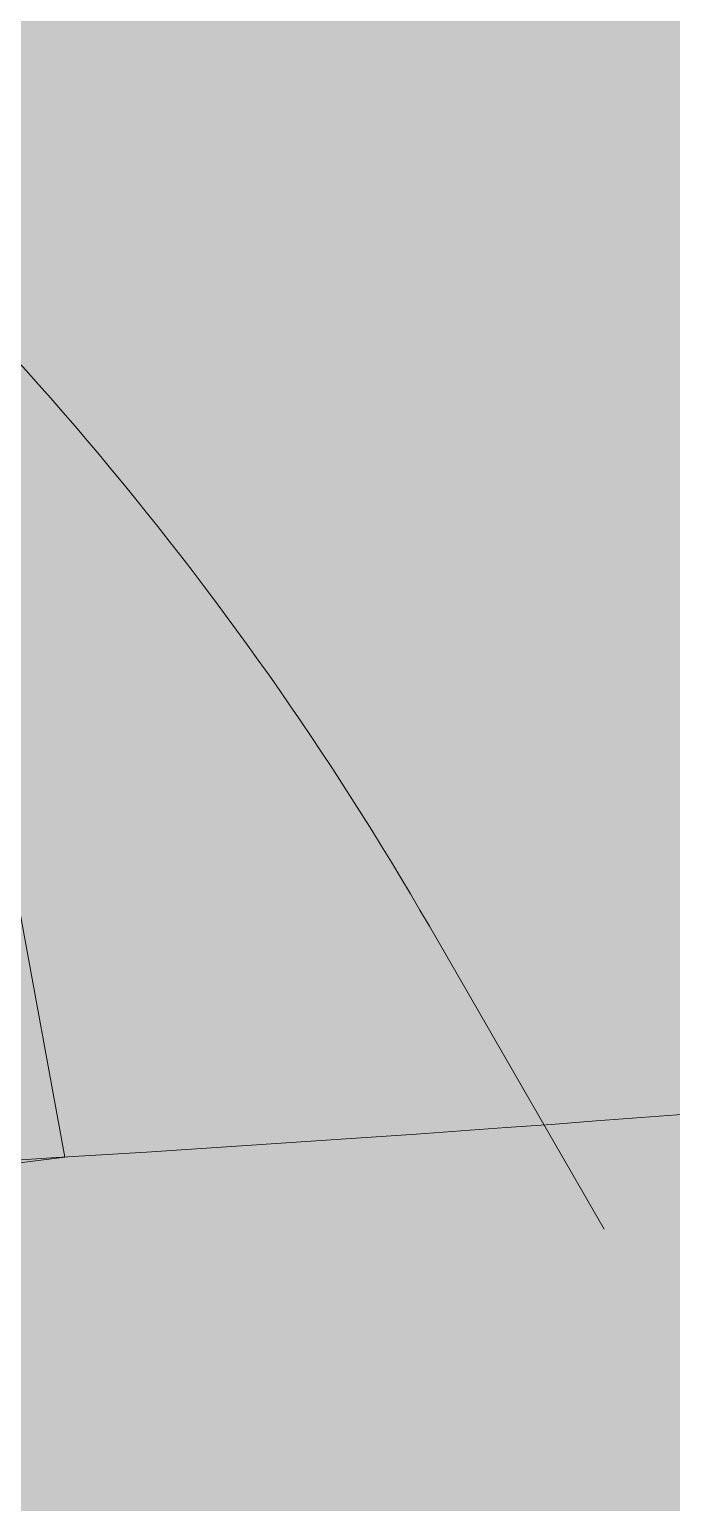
# Model space of a CAD drawing. Header units: metres. Extents: x 68582 to 69192, y 19191 to 19633.
# Drawn here: x 68850.163 to 68850.651, y 19416.305 to 19417.426 of the extents above; entities that cross this region are included whole.
import ezdxf

# ---------------------------------------------------------------- set-up
doc = ezdxf.new("R2010")
doc.units = ezdxf.units.M
doc.layers.get('0').update_dxf_attribs({"lineweight": 15})
doc.layers.add('None', color=7, linetype='Continuous', lineweight=5)

msp = doc.modelspace()

# ---------------------------------------------------------------- hatches: boundary and pattern name
at = {"true_color": 0xd1f0d1, "transparency": 33554687}
msp.add_hatch(color=254, dxfattribs=at).paths.add_polyline_path([(68588.1224, 19191.4432), (69192.2959, 19191.4432), (69192.2959, 19628.2315), (68588.1224, 19628.2315)], flags=0)
at = {"true_color": 0xffffff, "transparency": 33554687}
msp.add_hatch(color=7, dxfattribs=at).paths.add_polyline_path([(68849.5912, 19414.1934), (68852.2575, 19413.9046), (68853.5986, 19413.549), (68853.8986, 19413.649), (68855.241, 19414.6558), (68860.5225, 19416.6109), (68864.3137, 19419.6305), (68866.6078, 19424.1974), (68867.0875, 19425.1745), (68867.5761, 19426.533), (68868.2414, 19427.4878), (68868.3436, 19427.5927), (68868.7619, 19427.7824), (68869.5589, 19432.0849), (68867.1354, 19433.4493), (68860.635, 19431.68), (68861.5001, 19429.6), (68861.27, 19426.61), (68858.6604, 19422.2021), (68855.87, 19419.91), (68852.4001, 19419.2), (68850.864, 19419.5414), (68850.8809, 19419.1751), (68850.7212, 19418.9682), (68850.1353, 19418.568), (68849.4455, 19418.3016), (68849.3098, 19418.1619), (68849.4387, 19417.8459), (68849.8297, 19417.3917), (68850.1021, 19417.0446), (68850.1896, 19416.5679), (68849.6487, 19416.5014)], flags=0)
at = {"layer": 'None', "linetype": 'Continuous', "lineweight": 0, "true_color": 0xa6caf0, "transparency": 33554687}
msp.add_hatch(color=151, dxfattribs=at).paths.add_polyline_path([(68849.6904, 19416.5406), (68849.6808, 19416.7223), (68849.68, 19416.7336), (68849.6788, 19416.7448), (68849.6773, 19416.756), (68849.6754, 19416.7672), (68849.673, 19416.7783), (68849.6703, 19416.7893), (68849.6673, 19416.8002), (68849.6638, 19416.811), (68849.66, 19416.8216), (68849.6559, 19416.8321), (68849.6513, 19416.8425), (68849.6465, 19416.8527), (68849.6412, 19416.8628), (68849.6357, 19416.8727), (68849.6298, 19416.8823), (68849.6236, 19416.8918), (68849.617, 19416.901), (68849.6102, 19416.91), (68849.603, 19416.9188), (68849.5956, 19416.9273), (68849.5878, 19416.9356), (68849.5798, 19416.9436), (68849.5715, 19416.9513), (68849.5516, 19416.9699), (68849.5324, 19416.9891), (68849.5138, 19417.0089), (68849.4959, 19417.0294), (68849.4788, 19417.0505), (68849.4624, 19417.0722), (68849.4467, 19417.0944), (68849.4318, 19417.1172), (68849.4177, 19417.1405), (68849.4044, 19417.1642), (68849.0881, 19417.7529), (68849.0783, 19417.7717), (68849.0693, 19417.7909), (68849.0608, 19417.8105), (68849.0531, 19417.8302), (68849.0461, 19417.8503), (68849.0397, 19417.8706), (68849.0341, 19417.891), (68849.0291, 19417.9117), (68849.0249, 19417.9325), (68849.0214, 19417.9535), (68849.0186, 19417.9745), (68849.0165, 19417.9957), (68849.0152, 19418.0169), (68849.0146, 19418.0381), (68849.0147, 19418.0594), (68849.0156, 19418.0806), (68849.0172, 19418.1018), (68849.0195, 19418.1229), (68849.0226, 19418.1439), (68849.0263, 19418.1648), (68849.0308, 19418.1856), (68849.036, 19418.2062), (68849.0419, 19418.2266), (68849.0485, 19418.2468), (68849.0558, 19418.2667), (68849.0638, 19418.2864), (68849.0725, 19418.3058), (68849.0818, 19418.3249), (68849.0942, 19418.3484), (68849.1075, 19418.3715), (68849.1216, 19418.3941), (68849.1364, 19418.4162), (68849.152, 19418.4378), (68849.1683, 19418.4588), (68849.1853, 19418.4793), (68849.203, 19418.4992), (68849.2213, 19418.5184), (68849.2403, 19418.5371), (68849.26, 19418.555), (68849.2802, 19418.5723), (68849.301, 19418.5889), (68849.3224, 19418.6048), (68849.3443, 19418.6199), (68849.3667, 19418.6343), (68849.3896, 19418.6479), (68849.4129, 19418.6607), (68849.4366, 19418.6727), (68849.4608, 19418.6839), (68849.4853, 19418.6942), (68849.5102, 19418.7038), (68849.5353, 19418.7124), (68849.644, 19418.7477), (68850.2659, 19418.9499), (68850.2729, 19418.9523), (68850.2798, 19418.9549), (68850.2867, 19418.9578), (68850.2934, 19418.9609), (68850.3, 19418.9643), (68850.3065, 19418.9679), (68850.3128, 19418.9716), (68850.3191, 19418.9756), (68850.3252, 19418.9798), (68850.3311, 19418.9843), (68850.3369, 19418.9889), (68850.3425, 19418.9937), (68850.348, 19418.9987), (68850.3533, 19419.0039), (68850.3584, 19419.0092), (68850.3633, 19419.0148), (68850.3681, 19419.0205), (68850.3726, 19419.0263), (68850.3769, 19419.0323), (68850.3811, 19419.0385), (68850.385, 19419.0448), (68850.3887, 19419.0512), (68850.3921, 19419.0577), (68850.3954, 19419.0644), (68850.3984, 19419.0712), (68850.4012, 19419.078), (68850.4037, 19419.085), (68850.4061, 19419.092), (68850.4081, 19419.0991), (68850.41, 19419.1063), (68850.4115, 19419.1135), (68850.4129, 19419.1208), (68850.4139, 19419.1281), (68850.4148, 19419.1355), (68850.4154, 19419.1429), (68850.4157, 19419.1503), (68850.4158, 19419.1577), (68850.4156, 19419.1651), (68850.4152, 19419.1725), (68850.4145, 19419.1799), (68850.4135, 19419.1872), (68850.4124, 19419.1945), (68850.4109, 19419.2018), (68850.4092, 19419.209), (68850.4073, 19419.2162), (68850.4051, 19419.2233), (68850.3481, 19419.3988), (68850.3426, 19419.4166), (68850.3378, 19419.4346), (68850.3336, 19419.4527), (68850.33, 19419.471), (68850.3271, 19419.4894), (68850.3248, 19419.5079), (68850.3232, 19419.5265), (68850.3222, 19419.5451), (68850.3218, 19419.5637), (68850.3221, 19419.5823), (68850.323, 19419.6009), (68850.3246, 19419.6195), (68850.3269, 19419.638), (68850.3297, 19419.6564), (68850.3332, 19419.6747), (68850.3374, 19419.6928), (68850.3421, 19419.7108), (68850.3475, 19419.7287), (68850.3535, 19419.7463), (68850.3602, 19419.7637), (68850.3674, 19419.7809), (68850.3752, 19419.7978), (68850.3836, 19419.8144), (68850.3925, 19419.8308), (68850.4021, 19419.8468), (68850.4121, 19419.8625), (68850.4227, 19419.8778), (68850.4339, 19419.8927), (68850.4455, 19419.9072), (68850.4577, 19419.9214), (68850.4703, 19419.9351), (68850.4834, 19419.9483), (68850.497, 19419.9611), (68850.511, 19419.9734), (68850.5254, 19419.9852), (68850.5402, 19419.9965), (68850.5554, 19420.0073), (68851.2773, 19420.501), (68851.681, 19420.4313), (68850.9804, 19419.7725), (68850.9712, 19419.7635), (68850.9622, 19419.7542), (68850.9536, 19419.7445), (68850.9452, 19419.7346), (68850.9373, 19419.7244), (68850.9297, 19419.7139), (68850.9224, 19419.7031), (68850.9156, 19419.6922), (68850.9091, 19419.681), (68850.903, 19419.6695), (68850.8973, 19419.6579), (68850.892, 19419.6461), (68850.8871, 19419.6341), (68850.8826, 19419.622), (68850.8785, 19419.6097), (68850.8749, 19419.5972), (68850.8716, 19419.5847), (68850.8689, 19419.572), (68850.8665, 19419.5593), (68850.8646, 19419.5465), (68850.8631, 19419.5336), (68850.8621, 19419.5207), (68850.8615, 19419.5078), (68850.8614, 19419.4948), (68850.8617, 19419.4819), (68850.8624, 19419.4689), (68850.8636, 19419.4561), (68850.8652, 19419.4432), (68850.8673, 19419.4304), (68850.8698, 19419.4177), (68850.8727, 19419.4051), (68850.8761, 19419.3926), (68850.8799, 19419.3802), (68850.8833, 19419.3691), (68850.8863, 19419.358), (68850.8889, 19419.3467), (68850.8911, 19419.3353), (68850.893, 19419.3239), (68850.8944, 19419.3124), (68850.8955, 19419.3009), (68850.8961, 19419.2893), (68850.8964, 19419.2777), (68850.8962, 19419.2661), (68850.8957, 19419.2546), (68850.8948, 19419.243), (68850.8934, 19419.2315), (68850.8917, 19419.2201), (68850.8896, 19419.2087), (68850.8871, 19419.1974), (68850.8842, 19419.1862), (68850.8809, 19419.1751), (68850.8773, 19419.1641), (68850.8732, 19419.1532), (68850.8688, 19419.1425), (68850.8641, 19419.132), (68850.8589, 19419.1216), (68850.8535, 19419.1114), (68850.8476, 19419.1014), (68850.8415, 19419.0916), (68850.835, 19419.082), (68850.8281, 19419.0727), (68850.821, 19419.0635), (68850.8135, 19419.0547), (68850.8058, 19419.0461), (68850.7977, 19419.0378), (68850.7894, 19419.0297), (68850.7808, 19419.022), (68850.772, 19419.0145), (68850.7629, 19419.0073), (68850.5362, 19418.8357), (68850.4674, 19418.7853), (68850.397, 19418.7373), (68850.3251, 19418.6915), (68850.2517, 19418.6481), (68850.177, 19418.6072), (68850.1009, 19418.5687), (68850.0237, 19418.5327), (68849.9453, 19418.4993), (68849.8658, 19418.4684), (68849.7854, 19418.4401), (68849.4872, 19418.3408), (68849.4782, 19418.3377), (68849.4693, 19418.3342), (68849.4605, 19418.3304), (68849.4518, 19418.3263), (68849.4433, 19418.322), (68849.435, 19418.3173), (68849.4268, 19418.3124), (68849.4188, 19418.3072), (68849.411, 19418.3018), (68849.4033, 19418.296), (68849.3959, 19418.2901), (68849.3886, 19418.2838), (68849.3816, 19418.2774), (68849.3748, 19418.2706), (68849.3682, 19418.2637), (68849.3619, 19418.2566), (68849.3558, 19418.2492), (68849.35, 19418.2416), (68849.3444, 19418.2339), (68849.3391, 19418.2259), (68849.3341, 19418.2178), (68849.3293, 19418.2096), (68849.3248, 19418.2011), (68849.3219, 19418.195), (68849.3191, 19418.1889), (68849.3165, 19418.1826), (68849.3142, 19418.1763), (68849.3121, 19418.1698), (68849.3102, 19418.1633), (68849.3085, 19418.1568), (68849.3071, 19418.1502), (68849.3059, 19418.1435), (68849.3049, 19418.1368), (68849.3041, 19418.1301), (68849.3036, 19418.1234), (68849.3032, 19418.1166), (68849.3032, 19418.1099), (68849.3033, 19418.1031), (68849.3037, 19418.0964), (68849.3043, 19418.0896), (68849.3051, 19418.0829), (68849.3062, 19418.0762), (68849.3075, 19418.0696), (68849.309, 19418.063), (68849.3108, 19418.0565), (68849.3127, 19418.05), (68849.3149, 19418.0436), (68849.3173, 19418.0373), (68849.3199, 19418.0311), (68849.3227, 19418.0249), (68849.3258, 19418.0189), (68849.329, 19418.0129), (68849.3324, 19418.0071), (68849.3361, 19418.0014), (68849.4387, 19417.8459), (68849.4811, 19417.7839), (68849.5254, 19417.7232), (68849.5716, 19417.664), (68849.6197, 19417.6063), (68849.6696, 19417.5502), (68849.7213, 19417.4957), (68849.7746, 19417.4428), (68849.8297, 19417.3917), (68849.8836, 19417.3431), (68849.9062, 19417.3221), (68849.9281, 19417.3003), (68849.9492, 19417.2777), (68849.9695, 19417.2545), (68849.989, 19417.2305), (68850.0077, 19417.206), (68850.0255, 19417.1807), (68850.0425, 19417.1549), (68850.0586, 19417.1286), (68850.0738, 19417.1017), (68850.088, 19417.0743), (68850.1013, 19417.0464), (68850.1137, 19417.0181), (68850.125, 19416.9894), (68850.1354, 19416.9603), (68850.1448, 19416.9308), (68850.1532, 19416.9011), (68850.1605, 19416.8711), (68850.1668, 19416.8409), (68850.1721, 19416.8105), (68850.1764, 19416.7799), (68850.1796, 19416.7492), (68850.1817, 19416.7183), (68850.1897, 19416.5668)], flags=0)
at = {"layer": 'None', "linetype": 'Continuous', "lineweight": 0, "true_color": 0xbbbbbb, "transparency": 33554687}
for points in [[(68850.2834, 19417.111), (68850.2881, 19417.1106), (68850.2929, 19417.1104), (68850.2976, 19417.1102), (68850.3023, 19417.1103), (68850.3071, 19417.1105), (68850.3118, 19417.1109), (68850.3165, 19417.1114), (68850.3212, 19417.1121), (68850.3259, 19417.1129), (68850.3305, 19417.1139), (68850.3351, 19417.1151), (68850.3396, 19417.1164), (68850.3442, 19417.1179), (68850.3486, 19417.1195), (68850.353, 19417.1213), (68850.3573, 19417.1232), (68850.3591, 19417.124), (68850.3608, 19417.1249), (68850.3625, 19417.1259), (68850.3642, 19417.1269), (68850.3658, 19417.128), (68850.3674, 19417.1291), (68850.3689, 19417.1303), (68850.3704, 19417.1315), (68850.3718, 19417.1328), (68850.3732, 19417.1342), (68850.3746, 19417.1355), (68850.3759, 19417.137), (68850.3772, 19417.1385), (68850.3784, 19417.14), (68850.3795, 19417.1415), (68850.3806, 19417.1431), (68850.3817, 19417.1448), (68850.3827, 19417.1465), (68850.3836, 19417.1482), (68850.3845, 19417.1499), (68850.3853, 19417.1517), (68850.386, 19417.1535), (68850.3867, 19417.1553), (68850.3873, 19417.1571), (68850.3879, 19417.159), (68850.3884, 19417.1609), (68850.3888, 19417.1628), (68850.3892, 19417.1647), (68850.3895, 19417.1666), (68850.3897, 19417.1685), (68850.3899, 19417.1704), (68850.39, 19417.1724), (68850.39, 19417.1743), (68850.39, 19417.1763), (68850.3899, 19417.1782), (68850.3892, 19417.1875), (68850.3889, 19417.191), (68850.3885, 19417.1946), (68850.3879, 19417.1981), (68850.3872, 19417.2016), (68850.3864, 19417.205), (68850.3855, 19417.2085), (68850.3845, 19417.2119), (68850.3834, 19417.2153), (68850.3821, 19417.2186), (68850.3808, 19417.2219), (68850.3793, 19417.2251), (68850.3777, 19417.2283), (68850.376, 19417.2315), (68850.3743, 19417.2346), (68850.3724, 19417.2376), (68850.3704, 19417.2405), (68850.3683, 19417.2434), (68850.3661, 19417.2462), (68850.3638, 19417.2489), (68850.3614, 19417.2516), (68850.359, 19417.2542), (68850.3564, 19417.2567), (68850.3538, 19417.2591), (68850.3479, 19417.2641), (68850.3419, 19417.2689), (68850.3356, 19417.2735), (68850.3293, 19417.2779), (68850.3227, 19417.2821), (68850.3161, 19417.286), (68850.3093, 19417.2897), (68850.3023, 19417.2932), (68850.2953, 19417.2964), (68850.2881, 19417.2994), (68850.2809, 19417.3021), (68850.2574, 19417.3104), (68850.2555, 19417.3111), (68850.2534, 19417.3117), (68850.2514, 19417.3122), (68850.2494, 19417.3127), (68850.2473, 19417.3131), (68850.2452, 19417.3134), (68850.2432, 19417.3136), (68850.2411, 19417.3138), (68850.239, 19417.3139), (68850.2369, 19417.3139), (68850.2348, 19417.3139), (68850.2327, 19417.3138), (68850.2306, 19417.3136), (68850.2285, 19417.3133), (68850.2264, 19417.313), (68850.2244, 19417.3126), (68850.2223, 19417.3121), (68850.2203, 19417.3116), (68850.2183, 19417.311), (68850.2163, 19417.3103), (68850.2144, 19417.3095), (68850.2124, 19417.3087), (68850.2105, 19417.3078), (68850.2087, 19417.3069), (68850.2068, 19417.3058), (68850.205, 19417.3048), (68850.2033, 19417.3036), (68850.2016, 19417.3024), (68850.1999, 19417.3012), (68850.1983, 19417.2998), (68850.1967, 19417.2985), (68850.1951, 19417.297), (68850.1937, 19417.2956), (68850.1922, 19417.294), (68850.1908, 19417.2925), (68850.1895, 19417.2908), (68850.1882, 19417.2892), (68850.187, 19417.2874), (68850.1859, 19417.2857), (68850.1848, 19417.2839), (68850.1838, 19417.2821), (68850.1828, 19417.2802), (68850.1819, 19417.2783), (68850.1811, 19417.2764), (68850.1803, 19417.2744), (68850.1796, 19417.2725), (68850.179, 19417.2704), (68850.1784, 19417.2684), (68850.1761, 19417.2594), (68850.1753, 19417.2558), (68850.1745, 19417.2521), (68850.1739, 19417.2484), (68850.1734, 19417.2446), (68850.173, 19417.2409), (68850.1728, 19417.2371), (68850.1726, 19417.2334), (68850.1726, 19417.2296), (68850.1728, 19417.2258), (68850.173, 19417.2221), (68850.1734, 19417.2183), (68850.1739, 19417.2146), (68850.1746, 19417.2109), (68850.1753, 19417.2072), (68850.1762, 19417.2035), (68850.1772, 19417.1999), (68850.1784, 19417.1963), (68850.1796, 19417.1927), (68850.181, 19417.1892), (68850.1825, 19417.1857), (68850.1841, 19417.1823), (68850.1858, 19417.179), (68850.1876, 19417.1757), (68850.1896, 19417.1725), (68850.1916, 19417.1693), (68850.1937, 19417.1662), (68850.196, 19417.1632), (68850.1984, 19417.1602), (68850.2068, 19417.1501), (68850.2091, 19417.1473), (68850.2116, 19417.1447), (68850.2141, 19417.1421), (68850.2167, 19417.1396), (68850.2194, 19417.1372), (68850.2222, 19417.1349), (68850.2251, 19417.1326), (68850.228, 19417.1305), (68850.231, 19417.1285), (68850.2341, 19417.1265), (68850.2372, 19417.1247), (68850.2404, 19417.123), (68850.2437, 19417.1214), (68850.247, 19417.1199), (68850.2503, 19417.1185), (68850.2537, 19417.1172), (68850.2572, 19417.1161), (68850.2606, 19417.115), (68850.2641, 19417.1141), (68850.2677, 19417.1133), (68850.2712, 19417.1126), (68850.2748, 19417.112), (68850.2784, 19417.1116)], [(68850.4937, 19416.9989), (68850.4971, 19416.9986), (68850.5005, 19416.9984), (68850.5039, 19416.9984), (68850.5073, 19416.9984), (68850.5107, 19416.9986), (68850.5141, 19416.9989), (68850.5174, 19416.9993), (68850.5208, 19416.9998), (68850.5241, 19417.0005), (68850.5274, 19417.0013), (68850.5307, 19417.0021), (68850.5339, 19417.0031), (68850.5371, 19417.0042), (68850.5403, 19417.0054), (68850.5434, 19417.0068), (68850.5446, 19417.0073), (68850.5457, 19417.0079), (68850.5468, 19417.0085), (68850.5479, 19417.0091), (68850.5489, 19417.0098), (68850.55, 19417.0105), (68850.551, 19417.0113), (68850.552, 19417.012), (68850.5529, 19417.0129), (68850.5539, 19417.0137), (68850.5548, 19417.0146), (68850.5556, 19417.0155), (68850.5565, 19417.0165), (68850.5573, 19417.0174), (68850.558, 19417.0184), (68850.5588, 19417.0194), (68850.5595, 19417.0205), (68850.5601, 19417.0216), (68850.5608, 19417.0226), (68850.5614, 19417.0238), (68850.5619, 19417.0249), (68850.5624, 19417.026), (68850.5629, 19417.0272), (68850.5633, 19417.0284), (68850.5637, 19417.0296), (68850.5641, 19417.0308), (68850.5644, 19417.032), (68850.5647, 19417.0332), (68850.5649, 19417.0345), (68850.5651, 19417.0357), (68850.5652, 19417.037), (68850.5653, 19417.0382), (68850.5654, 19417.0395), (68850.5654, 19417.0408), (68850.5654, 19417.042), (68850.5653, 19417.0433), (68850.5649, 19417.0479), (68850.5647, 19417.0502), (68850.5644, 19417.0526), (68850.5641, 19417.0549), (68850.5636, 19417.0572), (68850.5631, 19417.0595), (68850.5625, 19417.0618), (68850.5618, 19417.064), (68850.561, 19417.0662), (68850.5602, 19417.0684), (68850.5592, 19417.0706), (68850.5582, 19417.0727), (68850.5572, 19417.0748), (68850.556, 19417.0769), (68850.5548, 19417.0789), (68850.5536, 19417.0809), (68850.5522, 19417.0828), (68850.5508, 19417.0847), (68850.5493, 19417.0866), (68850.5478, 19417.0883), (68850.5462, 19417.0901), (68850.5445, 19417.0917), (68850.5428, 19417.0934), (68850.5411, 19417.0949), (68850.5371, 19417.0982), (68850.533, 19417.1013), (68850.5288, 19417.1043), (68850.5245, 19417.1071), (68850.5202, 19417.1098), (68850.5157, 19417.1124), (68850.5112, 19417.1148), (68850.5065, 19417.117), (68850.5018, 19417.1191), (68850.4971, 19417.121), (68850.4922, 19417.1227), (68850.4748, 19417.1287), (68850.4734, 19417.1291), (68850.4721, 19417.1295), (68850.4707, 19417.1299), (68850.4693, 19417.1301), (68850.468, 19417.1304), (68850.4666, 19417.1306), (68850.4652, 19417.1307), (68850.4638, 19417.1308), (68850.4624, 19417.1309), (68850.461, 19417.1309), (68850.4596, 19417.1308), (68850.4582, 19417.1307), (68850.4568, 19417.1306), (68850.4554, 19417.1304), (68850.454, 19417.1301), (68850.4526, 19417.1298), (68850.4512, 19417.1295), (68850.4499, 19417.1291), (68850.4486, 19417.1287), (68850.4472, 19417.1282), (68850.4459, 19417.1277), (68850.4447, 19417.1271), (68850.4434, 19417.1265), (68850.4422, 19417.1258), (68850.4409, 19417.1251), (68850.4398, 19417.1243), (68850.4386, 19417.1236), (68850.4375, 19417.1227), (68850.4363, 19417.1219), (68850.4353, 19417.121), (68850.4342, 19417.12), (68850.4332, 19417.119), (68850.4322, 19417.118), (68850.4313, 19417.117), (68850.4304, 19417.1159), (68850.4295, 19417.1148), (68850.4287, 19417.1137), (68850.4279, 19417.1125), (68850.4272, 19417.1113), (68850.4265, 19417.1101), (68850.4258, 19417.1089), (68850.4252, 19417.1076), (68850.4247, 19417.1063), (68850.4241, 19417.105), (68850.4236, 19417.1037), (68850.4232, 19417.1023), (68850.4228, 19417.101), (68850.4214, 19417.0957), (68850.4208, 19417.0933), (68850.4203, 19417.0908), (68850.4199, 19417.0884), (68850.4195, 19417.086), (68850.4193, 19417.0835), (68850.4191, 19417.081), (68850.419, 19417.0786), (68850.419, 19417.0761), (68850.4191, 19417.0736), (68850.4193, 19417.0711), (68850.4195, 19417.0687), (68850.4199, 19417.0662), (68850.4203, 19417.0638), (68850.4208, 19417.0614), (68850.4214, 19417.059), (68850.4221, 19417.0566), (68850.4228, 19417.0543), (68850.4237, 19417.0519), (68850.4246, 19417.0496), (68850.4256, 19417.0474), (68850.4267, 19417.0452), (68850.4278, 19417.043), (68850.429, 19417.0408), (68850.4303, 19417.0387), (68850.4317, 19417.0367), (68850.4332, 19417.0347), (68850.4347, 19417.0327), (68850.4363, 19417.0308), (68850.4415, 19417.0247), (68850.4432, 19417.0228), (68850.445, 19417.021), (68850.4468, 19417.0192), (68850.4487, 19417.0174), (68850.4506, 19417.0158), (68850.4526, 19417.0142), (68850.4547, 19417.0127), (68850.4568, 19417.0112), (68850.459, 19417.0098), (68850.4612, 19417.0085), (68850.4634, 19417.0073), (68850.4657, 19417.0062), (68850.468, 19417.0051), (68850.4704, 19417.0041), (68850.4728, 19417.0032), (68850.4752, 19417.0024), (68850.4777, 19417.0017), (68850.4801, 19417.001), (68850.4826, 19417.0004), (68850.4851, 19417), (68850.4877, 19416.9996), (68850.4902, 19416.9992)], [(68850.3252, 19416.986), (68850.329, 19416.9858), (68850.3328, 19416.9857), (68850.3367, 19416.9857), (68850.3405, 19416.9859), (68850.3443, 19416.9862), (68850.3481, 19416.9866), (68850.3519, 19416.9871), (68850.3557, 19416.9878), (68850.3595, 19416.9886), (68850.3632, 19416.9895), (68850.3669, 19416.9906), (68850.3705, 19416.9917), (68850.3725, 19416.9924), (68850.3734, 19416.9927), (68850.3743, 19416.9931), (68850.3751, 19416.9935), (68850.3759, 19416.9939), (68850.3767, 19416.9943), (68850.3775, 19416.9947), (68850.3783, 19416.9952), (68850.3791, 19416.9957), (68850.3798, 19416.9963), (68850.3806, 19416.9968), (68850.3813, 19416.9974), (68850.382, 19416.998), (68850.3826, 19416.9987), (68850.3833, 19416.9993), (68850.3839, 19417), (68850.3845, 19417.0007), (68850.3851, 19417.0014), (68850.3856, 19417.0022), (68850.3862, 19417.0029), (68850.3867, 19417.0037), (68850.3871, 19417.0045), (68850.3876, 19417.0053), (68850.388, 19417.0061), (68850.3884, 19417.0069), (68850.3888, 19417.0078), (68850.3891, 19417.0086), (68850.3894, 19417.0095), (68850.3897, 19417.0104), (68850.3899, 19417.0113), (68850.3901, 19417.0122), (68850.3903, 19417.0131), (68850.3904, 19417.014), (68850.3905, 19417.0149), (68850.3906, 19417.0158), (68850.3907, 19417.0168), (68850.3907, 19417.0177), (68850.3907, 19417.0186), (68850.3907, 19417.0195), (68850.3906, 19417.0204), (68850.3904, 19417.0219), (68850.3902, 19417.0234), (68850.3899, 19417.0249), (68850.3896, 19417.0264), (68850.3892, 19417.0279), (68850.3888, 19417.0294), (68850.3883, 19417.0308), (68850.3878, 19417.0322), (68850.3872, 19417.0337), (68850.3866, 19417.035), (68850.3859, 19417.0364), (68850.3852, 19417.0377), (68850.3844, 19417.0391), (68850.3836, 19417.0404), (68850.3828, 19417.0416), (68850.3819, 19417.0428), (68850.3809, 19417.044), (68850.3799, 19417.0452), (68850.3789, 19417.0463), (68850.3779, 19417.0474), (68850.3768, 19417.0485), (68850.3756, 19417.0495), (68850.3745, 19417.0505), (68850.3733, 19417.0514), (68850.3721, 19417.0523), (68850.3708, 19417.0532), (68850.3683, 19417.0548), (68850.3643, 19417.0574), (68850.3601, 19417.0598), (68850.3559, 19417.0621), (68850.3517, 19417.0643), (68850.3473, 19417.0663), (68850.3429, 19417.0682), (68850.3384, 19417.0699), (68850.3339, 19417.0715), (68850.3293, 19417.073), (68850.3247, 19417.0743), (68850.2994, 19417.0809), (68850.2982, 19417.0812), (68850.2971, 19417.0815), (68850.2959, 19417.0817), (68850.2947, 19417.0818), (68850.2936, 19417.0819), (68850.2924, 19417.082), (68850.2912, 19417.0821), (68850.29, 19417.0821), (68850.2888, 19417.082), (68850.2877, 19417.0819), (68850.2865, 19417.0818), (68850.2853, 19417.0816), (68850.2841, 19417.0814), (68850.283, 19417.0812), (68850.2818, 19417.0809), (68850.2807, 19417.0806), (68850.2796, 19417.0802), (68850.2785, 19417.0798), (68850.2774, 19417.0793), (68850.2763, 19417.0789), (68850.2752, 19417.0783), (68850.2742, 19417.0778), (68850.2732, 19417.0772), (68850.2722, 19417.0766), (68850.2712, 19417.0759), (68850.2702, 19417.0752), (68850.2693, 19417.0745), (68850.2684, 19417.0737), (68850.2675, 19417.0729), (68850.2666, 19417.0721), (68850.2658, 19417.0712), (68850.265, 19417.0704), (68850.2643, 19417.0695), (68850.2635, 19417.0685), (68850.2628, 19417.0676), (68850.2622, 19417.0666), (68850.2616, 19417.0656), (68850.261, 19417.0646), (68850.2604, 19417.0635), (68850.2599, 19417.0625), (68850.2594, 19417.0614), (68850.259, 19417.0603), (68850.2586, 19417.0592), (68850.2582, 19417.0582), (68850.2577, 19417.0567), (68850.2573, 19417.0552), (68850.2569, 19417.0537), (68850.2566, 19417.0521), (68850.2563, 19417.0506), (68850.2561, 19417.049), (68850.2559, 19417.0474), (68850.2558, 19417.0458), (68850.2557, 19417.0442), (68850.2557, 19417.0426), (68850.2558, 19417.0411), (68850.2559, 19417.0395), (68850.256, 19417.0379), (68850.2562, 19417.0363), (68850.2565, 19417.0348), (68850.2568, 19417.0332), (68850.2572, 19417.0317), (68850.2576, 19417.0301), (68850.2581, 19417.0286), (68850.2586, 19417.0271), (68850.2592, 19417.0256), (68850.2598, 19417.0242), (68850.2605, 19417.0228), (68850.2612, 19417.0213), (68850.262, 19417.02), (68850.2628, 19417.0186), (68850.2637, 19417.0173), (68850.2646, 19417.016), (68850.2656, 19417.0147), (68850.2666, 19417.0135), (68850.2676, 19417.0123), (68850.2687, 19417.0111), (68850.2699, 19417.01), (68850.271, 19417.0089), (68850.2734, 19417.0068), (68850.2755, 19417.005), (68850.2777, 19417.0033), (68850.2799, 19417.0016), (68850.2822, 19417), (68850.2845, 19416.9985), (68850.2869, 19416.9971), (68850.2893, 19416.9957), (68850.2918, 19416.9944), (68850.2943, 19416.9932), (68850.2969, 19416.9922), (68850.2995, 19416.9911), (68850.3021, 19416.9902), (68850.3047, 19416.9894), (68850.3074, 19416.9887), (68850.3101, 19416.988), (68850.3129, 19416.9875), (68850.3156, 19416.987), (68850.3184, 19416.9866), (68850.3211, 19416.9864)], [(68850.4846, 19416.7702), (68850.4893, 19416.7697), (68850.4941, 19416.7695), (68850.4988, 19416.7693), (68850.5035, 19416.7694), (68850.5083, 19416.7696), (68850.513, 19416.77), (68850.5177, 19416.7705), (68850.5224, 19416.7712), (68850.5271, 19416.772), (68850.5317, 19416.773), (68850.5363, 19416.7742), (68850.5408, 19416.7755), (68850.5454, 19416.777), (68850.5498, 19416.7786), (68850.5542, 19416.7804), (68850.5585, 19416.7823), (68850.5603, 19416.7831), (68850.562, 19416.784), (68850.5637, 19416.785), (68850.5654, 19416.786), (68850.567, 19416.7871), (68850.5685, 19416.7882), (68850.5701, 19416.7894), (68850.5716, 19416.7906), (68850.573, 19416.7919), (68850.5744, 19416.7933), (68850.5758, 19416.7947), (68850.5771, 19416.7961), (68850.5784, 19416.7976), (68850.5796, 19416.7991), (68850.5807, 19416.8006), (68850.5818, 19416.8022), (68850.5829, 19416.8039), (68850.5839, 19416.8056), (68850.5848, 19416.8073), (68850.5857, 19416.809), (68850.5865, 19416.8108), (68850.5872, 19416.8126), (68850.5879, 19416.8144), (68850.5885, 19416.8162), (68850.5891, 19416.8181), (68850.5896, 19416.82), (68850.59, 19416.8219), (68850.5904, 19416.8238), (68850.5907, 19416.8257), (68850.5909, 19416.8276), (68850.5911, 19416.8296), (68850.5912, 19416.8315), (68850.5912, 19416.8334), (68850.5912, 19416.8354), (68850.5911, 19416.8373), (68850.5904, 19416.8466), (68850.5901, 19416.8501), (68850.5896, 19416.8537), (68850.5891, 19416.8572), (68850.5884, 19416.8607), (68850.5876, 19416.8642), (68850.5867, 19416.8676), (68850.5857, 19416.871), (68850.5846, 19416.8744), (68850.5833, 19416.8777), (68850.582, 19416.881), (68850.5805, 19416.8842), (68850.5789, 19416.8874), (68850.5772, 19416.8906), (68850.5755, 19416.8937), (68850.5736, 19416.8967), (68850.5716, 19416.8996), (68850.5695, 19416.9025), (68850.5673, 19416.9053), (68850.565, 19416.908), (68850.5626, 19416.9107), (68850.5602, 19416.9133), (68850.5576, 19416.9158), (68850.555, 19416.9182), (68850.5491, 19416.9232), (68850.5431, 19416.928), (68850.5368, 19416.9326), (68850.5305, 19416.937), (68850.5239, 19416.9412), (68850.5173, 19416.9451), (68850.5105, 19416.9488), (68850.5035, 19416.9523), (68850.4965, 19416.9555), (68850.4893, 19416.9585), (68850.4821, 19416.9612), (68850.4586, 19416.9695), (68850.4567, 19416.9702), (68850.4546, 19416.9708), (68850.4526, 19416.9713), (68850.4506, 19416.9718), (68850.4485, 19416.9722), (68850.4464, 19416.9725), (68850.4443, 19416.9728), (68850.4423, 19416.9729), (68850.4402, 19416.973), (68850.4381, 19416.9731), (68850.436, 19416.973), (68850.4339, 19416.9729), (68850.4318, 19416.9727), (68850.4297, 19416.9724), (68850.4276, 19416.9721), (68850.4256, 19416.9717), (68850.4235, 19416.9712), (68850.4215, 19416.9707), (68850.4195, 19416.9701), (68850.4175, 19416.9694), (68850.4156, 19416.9686), (68850.4136, 19416.9678), (68850.4117, 19416.9669), (68850.4099, 19416.966), (68850.408, 19416.9649), (68850.4062, 19416.9639), (68850.4045, 19416.9627), (68850.4028, 19416.9615), (68850.4011, 19416.9603), (68850.3995, 19416.9589), (68850.3979, 19416.9576), (68850.3963, 19416.9561), (68850.3949, 19416.9547), (68850.3934, 19416.9531), (68850.392, 19416.9516), (68850.3907, 19416.9499), (68850.3894, 19416.9483), (68850.3882, 19416.9465), (68850.3871, 19416.9448), (68850.386, 19416.943), (68850.385, 19416.9412), (68850.384, 19416.9393), (68850.3831, 19416.9374), (68850.3823, 19416.9355), (68850.3815, 19416.9335), (68850.3808, 19416.9316), (68850.3802, 19416.9296), (68850.3796, 19416.9275), (68850.3773, 19416.9185), (68850.3765, 19416.9149), (68850.3757, 19416.9112), (68850.3751, 19416.9075), (68850.3746, 19416.9037), (68850.3742, 19416.9), (68850.374, 19416.8962), (68850.3738, 19416.8925), (68850.3738, 19416.8887), (68850.374, 19416.8849), (68850.3742, 19416.8812), (68850.3746, 19416.8774), (68850.3751, 19416.8737), (68850.3758, 19416.87), (68850.3765, 19416.8663), (68850.3774, 19416.8626), (68850.3784, 19416.859), (68850.3796, 19416.8554), (68850.3808, 19416.8518), (68850.3822, 19416.8483), (68850.3837, 19416.8449), (68850.3853, 19416.8414), (68850.387, 19416.8381), (68850.3888, 19416.8348), (68850.3907, 19416.8316), (68850.3928, 19416.8284), (68850.3949, 19416.8253), (68850.3972, 19416.8223), (68850.3996, 19416.8193), (68850.408, 19416.8092), (68850.4103, 19416.8065), (68850.4128, 19416.8038), (68850.4153, 19416.8012), (68850.4179, 19416.7987), (68850.4206, 19416.7963), (68850.4234, 19416.794), (68850.4263, 19416.7917), (68850.4292, 19416.7896), (68850.4322, 19416.7876), (68850.4353, 19416.7856), (68850.4384, 19416.7838), (68850.4416, 19416.7821), (68850.4449, 19416.7805), (68850.4482, 19416.779), (68850.4515, 19416.7776), (68850.4549, 19416.7763), (68850.4584, 19416.7752), (68850.4618, 19416.7741), (68850.4653, 19416.7732), (68850.4689, 19416.7724), (68850.4724, 19416.7717), (68850.476, 19416.7711), (68850.4796, 19416.7707)], [(68850.577, 19416.5524), (68850.5803, 19416.5521), (68850.5837, 19416.5519), (68850.5871, 19416.5519), (68850.5905, 19416.5519), (68850.5939, 19416.5521), (68850.5973, 19416.5524), (68850.6006, 19416.5528), (68850.604, 19416.5534), (68850.6073, 19416.554), (68850.6106, 19416.5548), (68850.6139, 19416.5557), (68850.6172, 19416.5566), (68850.6204, 19416.5577), (68850.6235, 19416.559), (68850.6266, 19416.5603), (68850.6278, 19416.5608), (68850.6289, 19416.5614), (68850.63, 19416.562), (68850.6311, 19416.5626), (68850.6322, 19416.5633), (68850.6332, 19416.564), (68850.6342, 19416.5648), (68850.6352, 19416.5656), (68850.6362, 19416.5664), (68850.6371, 19416.5672), (68850.638, 19416.5681), (68850.6388, 19416.569), (68850.6397, 19416.57), (68850.6405, 19416.5709), (68850.6413, 19416.5719), (68850.642, 19416.573), (68850.6427, 19416.574), (68850.6434, 19416.5751), (68850.644, 19416.5762), (68850.6446, 19416.5773), (68850.6451, 19416.5784), (68850.6456, 19416.5796), (68850.6461, 19416.5807), (68850.6466, 19416.5819), (68850.647, 19416.5831), (68850.6473, 19416.5843), (68850.6476, 19416.5855), (68850.6479, 19416.5868), (68850.6481, 19416.588), (68850.6483, 19416.5893), (68850.6484, 19416.5905), (68850.6485, 19416.5918), (68850.6486, 19416.593), (68850.6486, 19416.5943), (68850.6486, 19416.5955), (68850.6485, 19416.5968), (68850.6482, 19416.6014), (68850.648, 19416.6037), (68850.6477, 19416.6061), (68850.6473, 19416.6084), (68850.6468, 19416.6107), (68850.6463, 19416.613), (68850.6457, 19416.6153), (68850.645, 19416.6175), (68850.6442, 19416.6198), (68850.6434, 19416.622), (68850.6425, 19416.6241), (68850.6415, 19416.6263), (68850.6404, 19416.6284), (68850.6393, 19416.6304), (68850.638, 19416.6324), (68850.6368, 19416.6344), (68850.6354, 19416.6364), (68850.634, 19416.6382), (68850.6325, 19416.6401), (68850.631, 19416.6419), (68850.6294, 19416.6436), (68850.6278, 19416.6453), (68850.626, 19416.6469), (68850.6243, 19416.6484), (68850.6203, 19416.6517), (68850.6162, 19416.6548), (68850.612, 19416.6578), (68850.6078, 19416.6607), (68850.6034, 19416.6634), (68850.5989, 19416.6659), (68850.5944, 19416.6683), (68850.5897, 19416.6705), (68850.585, 19416.6726), (68850.5803, 19416.6745), (68850.5754, 19416.6762), (68850.558, 19416.6822), (68850.5566, 19416.6827), (68850.5553, 19416.683), (68850.5539, 19416.6834), (68850.5526, 19416.6837), (68850.5512, 19416.6839), (68850.5498, 19416.6841), (68850.5484, 19416.6842), (68850.547, 19416.6843), (68850.5456, 19416.6844), (68850.5442, 19416.6844), (68850.5428, 19416.6843), (68850.5414, 19416.6842), (68850.54, 19416.6841), (68850.5386, 19416.6839), (68850.5372, 19416.6836), (68850.5358, 19416.6834), (68850.5345, 19416.683), (68850.5331, 19416.6826), (68850.5318, 19416.6822), (68850.5305, 19416.6817), (68850.5292, 19416.6812), (68850.5279, 19416.6806), (68850.5266, 19416.68), (68850.5254, 19416.6793), (68850.5242, 19416.6786), (68850.523, 19416.6779), (68850.5218, 19416.6771), (68850.5207, 19416.6763), (68850.5196, 19416.6754), (68850.5185, 19416.6745), (68850.5174, 19416.6735), (68850.5164, 19416.6726), (68850.5155, 19416.6716), (68850.5145, 19416.6705), (68850.5136, 19416.6694), (68850.5128, 19416.6683), (68850.5119, 19416.6672), (68850.5112, 19416.666), (68850.5104, 19416.6648), (68850.5097, 19416.6636), (68850.5091, 19416.6624), (68850.5084, 19416.6611), (68850.5079, 19416.6598), (68850.5073, 19416.6585), (68850.5069, 19416.6572), (68850.5064, 19416.6559), (68850.506, 19416.6545), (68850.5046, 19416.6492), (68850.504, 19416.6468), (68850.5035, 19416.6444), (68850.5031, 19416.6419), (68850.5027, 19416.6395), (68850.5025, 19416.637), (68850.5023, 19416.6345), (68850.5022, 19416.6321), (68850.5022, 19416.6296), (68850.5023, 19416.6271), (68850.5025, 19416.6247), (68850.5027, 19416.6222), (68850.5031, 19416.6198), (68850.5035, 19416.6173), (68850.504, 19416.6149), (68850.5046, 19416.6125), (68850.5053, 19416.6101), (68850.506, 19416.6078), (68850.5069, 19416.6055), (68850.5078, 19416.6032), (68850.5088, 19416.6009), (68850.5099, 19416.5987), (68850.511, 19416.5965), (68850.5123, 19416.5943), (68850.5136, 19416.5922), (68850.5149, 19416.5902), (68850.5164, 19416.5882), (68850.5179, 19416.5862), (68850.5195, 19416.5843), (68850.5247, 19416.5782), (68850.5264, 19416.5763), (68850.5282, 19416.5745), (68850.53, 19416.5727), (68850.5319, 19416.571), (68850.5339, 19416.5693), (68850.5359, 19416.5677), (68850.5379, 19416.5662), (68850.54, 19416.5647), (68850.5422, 19416.5634), (68850.5444, 19416.5621), (68850.5466, 19416.5608), (68850.5489, 19416.5597), (68850.5512, 19416.5586), (68850.5536, 19416.5576), (68850.556, 19416.5567), (68850.5584, 19416.5559), (68850.5609, 19416.5552), (68850.5634, 19416.5545), (68850.5659, 19416.554), (68850.5684, 19416.5535), (68850.5709, 19416.5531), (68850.5734, 19416.5528)]]:
    msp.add_hatch(color=9, dxfattribs=at).paths.add_polyline_path(points, flags=0)

# ---------------------------------------------------------------- linework, layer by layer
at = {"color": 7, "true_color": 0xffffff, "transparency": 33554687}
msp.add_lwpolyline([(68861.27, 19426.61), (68858.6604, 19422.2021), (68855.87, 19419.91), (68852.4001, 19419.2), (68850.864, 19419.5414), (68850.8809, 19419.1751), (68850.7212, 19418.9682), (68850.1353, 19418.568), (68849.4455, 19418.3016), (68849.3098, 19418.1619), (68849.4387, 19417.8459), (68849.8297, 19417.3917), (68850.1021, 19417.0446), (68850.1896, 19416.5679), (68849.6487, 19416.5014), (68849.5912, 19414.1934), (68852.2575, 19413.9046), (68853.5986, 19413.549), (68853.8986, 19413.649), (68855.241, 19414.6558), (68860.5225, 19416.6109), (68864.3137, 19419.6305)], dxfattribs=at)
at = {"layer": 'None', "color": 7, "linetype": 'Continuous', "lineweight": 5, "transparency": 33554656}
msp.add_line((68850.6, 19416.5132), (68850.467, 19416.7436), dxfattribs=at)
msp.add_arc((68848.2947, 19415.4895), 2.5083, 30, 50.6811, dxfattribs=at)
at = {"layer": 'None', "color": 7, "linetype": 'Continuous', "lineweight": 0, "transparency": 33554582}
msp.add_arc((68848.4, 19445.8647), 29.3514, 270, 278.57304, dxfattribs=at)

doc.saveas('drawing.dxf')
